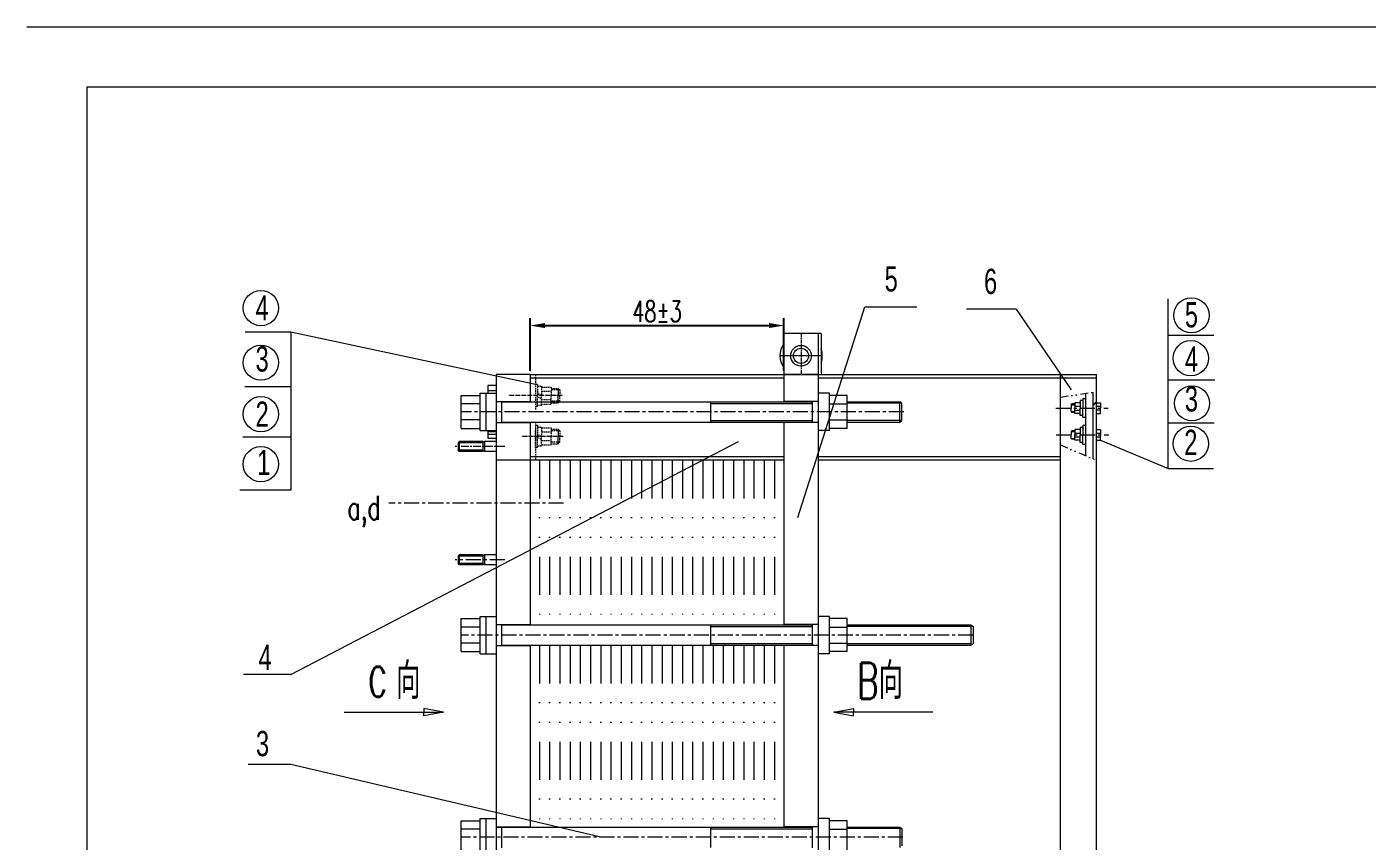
# Model space of a CAD drawing. Header units: millimetres. Extents: x 3449 to 4043, y 1067 to 1487.
# Drawn here: x 3448.6 to 3671.7, y 1351.4 to 1487 of the extents above; entities that cross this region are included whole.
import ezdxf

# ---------------------------------------------------------------- set-up
doc = ezdxf.new("R2010")
doc.units = ezdxf.units.MM
for name, pattern in [('CENTERX2', [4, 2.5, -0.5, 0.5, -0.5]), ('DIVIDE', [31.75, 12.7, -6.35, 0, -6.35, 0, -6.35]), ('HIDDEN', [0.375, 0.25, -0.125])]:
    doc.linetypes.add(name, pattern=pattern)
for name, color, linetype, lineweight, true_color in [('1', 1, 'Continuous', 18, 0xff0000), ('2', 2, 'Continuous', 18, 0xffff00), ('3', 3, 'CENTERX2', 18, 0x00ff00), ('4', 4, 'DIVIDE', 18, 0x00ffff), ('5', 6, 'HIDDEN', 18, 0xff00ff)]:
    doc.layers.add(name, color=color, linetype=linetype, lineweight=lineweight, true_color=true_color)
doc.styles.add('HZ', font='txt.shx', dxfattribs={"width": 0.67, "bigfont": 'hztxt.shx'})
doc.styles.get("Standard").update_dxf_attribs({"font": 'arial.ttf'})
doc.styles.add('STYLE1', font='txt.shx', dxfattribs={"width": 0.67, "bigfont": 'hztxt.shx'})

msp = doc.modelspace()

# ---------------------------------------------------------------- hatches: boundary and pattern name
at = {"ltscale": 0.25}
h = msp.add_hatch(dxfattribs=at)
h.set_pattern_fill('ANSI31', color=256, scale=8.4, style=0)
h.set_pattern_definition([(45, (3326.032, 633.575), (-18.8585, 18.8585), [])])
h.paths.add_polyline_path([(3626.67462, 1426.23518), (3626.04422, 1426.14016), (3626.04422, 1423.49123), (3626.67462, 1423.49123)], flags=0)
h.paths.add_polyline_path([(3626.67462, 1423.49123), (3626.04422, 1423.49123), (3626.04422, 1419.02285), (3626.67462, 1419.02285)], flags=0)
h.paths.add_polyline_path([(3626.67462, 1418.51303), (3626.04422, 1417.95399), (3626.04422, 1415.05424), (3626.67462, 1414.78208)], flags=0)

# ---------------------------------------------------------------- linework, layer by layer
for p, q in [((3532.36341, 1429.72298), (3532.36341, 1438.50321)), ((3534.86341, 1437.25321), (3572.13207, 1437.25321)), ((3574.63207, 1429.72298), (3574.63207, 1438.50321))]:
    msp.add_line(p, q)
at = {"lineweight": 0}
for p, q in [((3524.4757, 1417.71694), (3520.37188, 1417.71694)), ((3524.4757, 1416.47206), (3520.37188, 1416.47206)), ((3524.4757, 1398.85871), (3520.37188, 1398.85871)), ((3524.4757, 1397.61383), (3520.37188, 1397.61383))]:
    msp.add_line(p, q, dxfattribs=at)
for points in [[(3534.86341, 1437.66988), (3534.86341, 1436.83655), (3532.36341, 1437.25321)], [(3572.13207, 1437.66988), (3572.13207, 1436.83655), (3574.63207, 1437.25321)]]:
    msp.add_solid(points)
at = {"layer": '1'}
for p, q in [((3458.58387, 1477.01983), (3458.58387, 1077.01983)), ((3458.58387, 1477.01983), (4017.58387, 1477.01983)), ((3524.05724, 1425.98003), (3526.69341, 1425.98003)), ((3524.05724, 1419.74193), (3524.05724, 1425.98003)), ((3525.0518, 1419.74193), (3525.0518, 1425.98003)), ((3582.1924, 1425.98003), (3580.30207, 1425.98003)), ((3582.1924, 1419.74193), (3582.1924, 1425.98003)), ((3520.91953, 1425.60196), (3524.05724, 1425.60196)), ((3520.91953, 1425.60196), (3524.05724, 1425.60196)), ((3520.91953, 1420.12), (3520.91953, 1425.60196)), ((3524.05724, 1424.18421), (3520.91953, 1424.18421)), ((3526.69341, 1424.60954), (3532.36341, 1424.60954)), ((3527.63857, 1421.11242), (3527.63857, 1424.60954)), ((3527.63857, 1424.56228), (3579.3569, 1424.56228)), ((3562.4598, 1421.15968), (3562.4598, 1424.56228)), ((3580.30207, 1424.60954), (3574.63207, 1424.60954)), ((3579.3569, 1421.11242), (3579.3569, 1424.60954)), ((3585.16967, 1425.60196), (3582.1924, 1425.60196)), ((3582.1924, 1424.18421), (3585.16967, 1424.18421)), ((3585.16967, 1420.12), (3585.16967, 1425.60196)), ((3585.16967, 1424.56228), (3593.89544, 1424.56228)), ((3594.23564, 1424.31081), (3593.89544, 1424.56228)), ((3524.05724, 1421.53775), (3520.91953, 1421.53775)), ((3582.1924, 1421.53775), (3585.16967, 1421.53775)), ((3520.91953, 1420.12), (3524.05724, 1420.12)), ((3525.27566, 1419.74193), (3526.69341, 1419.74193)), ((3525.33503, 1419.17603), (3526.69341, 1419.17603)), ((3526.69341, 1421.11242), (3532.36341, 1421.11242)), ((3527.63857, 1421.15968), (3579.3569, 1421.15968)), ((3580.30207, 1421.11242), (3574.63207, 1421.11242)), ((3582.1924, 1419.74193), (3580.30207, 1419.74193)), ((3585.16967, 1420.12), (3582.1924, 1420.12)), ((3585.16967, 1421.15968), (3593.89544, 1421.15968)), ((3525.33503, 1418.47555), (3526.69341, 1418.47555)), ((3520.91953, 1388.42734), (3524.05724, 1388.42734)), ((3520.91953, 1388.42734), (3524.05724, 1388.42734)), ((3520.91953, 1382.94538), (3520.91953, 1388.42734)), ((3524.05724, 1382.56731), (3524.05724, 1388.80541)), ((3525.0518, 1382.56731), (3525.0518, 1388.80541)), ((3582.1924, 1388.80541), (3580.30207, 1388.80541)), ((3582.1924, 1382.56731), (3582.1924, 1388.80541)), ((3585.16967, 1388.42734), (3582.1924, 1388.42734)), ((3585.16967, 1382.94538), (3585.16967, 1388.42734)), ((3524.05724, 1387.00959), (3520.91953, 1387.00959)), ((3526.69341, 1387.43492), (3532.36341, 1387.43492)), ((3527.63857, 1383.9378), (3527.63857, 1387.43492)), ((3527.63857, 1387.38766), (3579.3569, 1387.38766)), ((3562.4598, 1383.98506), (3562.4598, 1387.38766)), ((3580.30207, 1387.43492), (3574.63207, 1387.43492)), ((3579.3569, 1383.9378), (3579.3569, 1387.43492)), ((3582.1924, 1387.00959), (3585.16967, 1387.00959)), ((3585.16967, 1387.38766), (3605.76368, 1387.38766)), ((3524.05724, 1384.36313), (3520.91953, 1384.36313)), ((3526.69341, 1383.9378), (3532.36341, 1383.9378)), ((3527.63857, 1383.98506), (3579.3569, 1383.98506)), ((3580.30207, 1383.9378), (3574.63207, 1383.9378)), ((3582.1924, 1384.36313), (3585.16967, 1384.36313)), ((3585.16967, 1383.98506), (3605.76368, 1383.98506)), ((3520.91953, 1382.94538), (3524.05724, 1382.94538)), ((3582.1924, 1382.56731), (3580.30207, 1382.56731)), ((3585.16967, 1382.94538), (3582.1924, 1382.94538)), ((3501.43194, 1372.86561), (3517.94344, 1372.86561)), ((3517.94344, 1372.86561), (3514.66844, 1373.48461)), ((3514.66844, 1373.48461), (3514.66844, 1372.86561)), ((3514.66844, 1372.24661), (3514.66844, 1372.86561)), ((3517.94344, 1372.86561), (3514.66844, 1372.24661)), ((3582.92802, 1372.86561), (3586.20302, 1373.48461)), ((3582.92802, 1372.86561), (3586.20302, 1372.24661)), ((3599.43952, 1372.86561), (3582.92802, 1372.86561)), ((3586.20302, 1373.48461), (3586.20302, 1372.86561)), ((3586.20302, 1372.24661), (3586.20302, 1372.86561)), ((3520.91953, 1349.27272), (3520.91953, 1354.75468)), ((3520.91953, 1354.75468), (3524.05724, 1354.75468)), ((3520.91953, 1354.75468), (3524.05724, 1354.75468)), ((3524.05724, 1348.89465), (3524.05724, 1355.13275)), ((3525.0518, 1348.89465), (3525.0518, 1355.13275)), ((3582.1924, 1355.13275), (3580.30207, 1355.13275)), ((3582.1924, 1348.89465), (3582.1924, 1355.13275)), ((3585.16967, 1354.75468), (3582.1924, 1354.75468)), ((3585.16967, 1349.27272), (3585.16967, 1354.75468)), ((3524.05724, 1353.33693), (3520.91953, 1353.33693)), ((3526.69341, 1353.76226), (3532.36341, 1353.76226)), ((3526.69341, 1353.715), (3579.3569, 1353.715)), ((3527.63857, 1350.26514), (3527.63857, 1353.76226)), ((3562.4598, 1350.3124), (3562.4598, 1353.715)), ((3580.30207, 1353.76226), (3574.63207, 1353.76226)), ((3579.3569, 1350.26514), (3579.3569, 1353.76226)), ((3582.1924, 1353.33693), (3585.16967, 1353.33693)), ((3585.16967, 1353.715), (3593.89544, 1353.715))]:
    msp.add_line(p, q, dxfattribs=at)
at = {"layer": '1', "ltscale": 0.25}
for p, q in [((3574.63207, 1435.90198), (3574.63207, 1429.09798)), ((3580.82791, 1435.90198), (3574.63207, 1435.90198)), ((3580.30207, 1435.90198), (3580.30207, 1429.09798)), ((3580.82791, 1435.90198), (3580.82791, 1429.09798)), ((3532.36341, 1429.09798), (3526.69341, 1429.09798)), ((3526.69341, 1429.09798), (3526.69341, 1401.54178)), ((3532.36341, 1429.09798), (3626.67462, 1429.09798)), ((3532.36341, 1429.09798), (3532.36341, 1424.56228)), ((3532.36341, 1428.53098), (3574.63207, 1428.53098)), ((3580.30207, 1429.09798), (3574.63207, 1429.09798)), ((3574.63207, 1429.09798), (3574.63207, 1424.56228)), ((3580.30207, 1429.09798), (3580.30207, 1287.37318)), ((3580.30207, 1428.53098), (3626.67462, 1428.53098)), ((3620.66442, 1301.29618), (3620.66442, 1429.09798)), ((3626.67462, 1284.85318), (3626.67462, 1429.09798)), ((3526.69341, 1427.24238), (3525.33503, 1427.24238)), ((3525.33503, 1427.24238), (3525.33503, 1425.98003)), ((3525.33503, 1426.41248), (3526.69341, 1426.41248)), ((3526.69341, 1427.24238), (3526.69341, 1423.92279)), ((3526.69341, 1425.98003), (3526.69341, 1419.74193)), ((3580.30207, 1425.98003), (3580.30207, 1419.74193)), ((3624.8216, 1425.95586), (3624.8216, 1415.58209)), ((3626.04422, 1426.14016), (3626.04422, 1415.05424)), ((3593.89544, 1421.15968), (3593.89544, 1424.56228)), ((3594.23564, 1421.41116), (3594.23564, 1424.31081)), ((3622.42634, 1424.06663), (3622.54202, 1424.20103)), ((3622.42634, 1424.06663), (3622.42634, 1423.49123)), ((3623.03954, 1424.20103), (3622.54202, 1424.20103)), ((3623.92154, 1424.37827), (3623.03954, 1424.37827)), ((3623.03954, 1424.37827), (3623.03954, 1423.49123)), ((3623.03954, 1423.80035), (3623.92154, 1423.80035)), ((3624.38228, 1424.73947), (3623.92154, 1424.73947)), ((3623.92154, 1424.73947), (3623.92154, 1423.49123)), ((3624.8216, 1425.06245), (3624.38228, 1425.06245)), ((3624.38228, 1425.06245), (3624.38228, 1423.49123)), ((3626.67462, 1424.37827), (3627.33698, 1424.37827)), ((3626.67462, 1423.79783), (3627.33698, 1423.79783)), ((3627.33698, 1424.37827), (3627.33698, 1423.49123)), ((3593.89544, 1421.15968), (3594.23564, 1421.41116)), ((3622.42634, 1422.91583), (3622.42634, 1423.49123)), ((3622.42634, 1422.91583), (3622.54202, 1422.78143)), ((3623.03954, 1422.78143), (3622.54202, 1422.78143)), ((3623.03954, 1422.60419), (3623.03954, 1423.49123)), ((3623.03954, 1423.18211), (3623.92154, 1423.18211)), ((3623.92154, 1422.60419), (3623.03954, 1422.60419)), ((3623.92154, 1422.24299), (3623.92154, 1423.49123)), ((3624.38228, 1422.24299), (3623.92154, 1422.24299)), ((3624.38228, 1421.92001), (3624.38228, 1423.49123)), ((3624.8216, 1421.92001), (3624.38228, 1421.92001)), ((3626.67462, 1423.18463), (3627.33698, 1423.18463)), ((3626.67462, 1422.60419), (3627.33698, 1422.60419)), ((3627.33698, 1422.60419), (3627.33698, 1423.49123)), ((3524.05724, 1419.74193), (3525.35267, 1419.74193)), ((3525.33503, 1419.74193), (3525.33503, 1418.47555)), ((3525.33503, 1419.60848), (3526.69341, 1419.60848)), ((3532.36341, 1421.15968), (3532.36341, 1414.80958)), ((3532.36341, 1421.15968), (3532.36341, 1387.38766)), ((3574.63207, 1421.15968), (3574.63207, 1400.51465)), ((3622.42634, 1419.59825), (3622.54202, 1419.73265)), ((3622.42634, 1419.59825), (3622.42634, 1419.02285)), ((3623.03954, 1419.73265), (3622.54202, 1419.73265)), ((3623.03954, 1419.90989), (3623.03954, 1419.02285)), ((3623.92154, 1419.90989), (3623.03954, 1419.90989)), ((3623.03954, 1419.33197), (3623.92154, 1419.33197)), ((3623.92154, 1420.27109), (3623.92154, 1419.02285)), ((3624.38228, 1420.27109), (3623.92154, 1420.27109)), ((3624.38228, 1420.59407), (3624.38228, 1419.02285)), ((3624.8216, 1420.59407), (3624.38228, 1420.59407)), ((3626.67462, 1419.90989), (3627.33698, 1419.90989)), ((3626.67462, 1419.32945), (3627.33698, 1419.32945)), ((3627.33698, 1419.90989), (3627.33698, 1419.02285)), ((3622.42634, 1418.44745), (3622.42634, 1419.02285)), ((3622.42634, 1418.44745), (3622.54202, 1418.31305)), ((3623.03954, 1418.31305), (3622.54202, 1418.31305)), ((3623.03954, 1418.13581), (3623.03954, 1419.02285)), ((3623.03954, 1418.71373), (3623.92154, 1418.71373)), ((3623.92154, 1418.13581), (3623.03954, 1418.13581)), ((3623.92154, 1417.77461), (3623.92154, 1419.02285)), ((3624.38228, 1417.77461), (3623.92154, 1417.77461)), ((3624.38228, 1417.45163), (3624.38228, 1419.02285)), ((3624.8216, 1417.45163), (3624.38228, 1417.45163)), ((3626.67462, 1418.71625), (3627.33698, 1418.71625)), ((3626.67462, 1418.13581), (3627.33698, 1418.13581)), ((3627.33698, 1418.13581), (3627.33698, 1419.02285)), ((3574.63207, 1414.80958), (3526.69341, 1414.80958)), ((3574.63207, 1415.37658), (3532.36341, 1415.37658)), ((3620.66442, 1415.37658), (3580.30207, 1415.37658)), ((3620.66442, 1414.80958), (3580.30207, 1414.80958)), ((3526.69341, 1401.54178), (3526.69341, 1301.52298)), ((3574.63207, 1401.54178), (3574.63207, 1387.38766)), ((3524.05724, 1388.80541), (3526.69341, 1388.80541)), ((3580.30207, 1388.80541), (3580.30207, 1382.56731)), ((3605.76368, 1387.38766), (3605.76368, 1383.98506)), ((3605.76368, 1387.38766), (3606.10388, 1387.13619)), ((3606.10388, 1387.13619), (3606.10388, 1384.23654)), ((3606.10388, 1387.13619), (3606.10388, 1384.23654)), ((3532.36341, 1383.98506), (3532.36341, 1353.715)), ((3532.36341, 1383.98506), (3532.36341, 1379.20228)), ((3574.63207, 1383.98506), (3574.63207, 1353.715)), ((3574.63207, 1383.98506), (3574.63207, 1379.20228)), ((3605.76368, 1383.98506), (3606.10388, 1384.23654)), ((3524.05724, 1382.56731), (3526.69341, 1382.56731)), ((3524.05724, 1355.13275), (3526.69341, 1355.13275)), ((3580.30207, 1355.13275), (3580.30207, 1348.89465)), ((3593.89544, 1353.715), (3594.23564, 1353.46353)), ((3593.89544, 1353.715), (3593.89544, 1350.3124)), ((3594.23564, 1353.46353), (3594.23564, 1350.56388))]:
    msp.add_line(p, q, dxfattribs=at)
at = {"layer": '1', "lineweight": 0}
for p, q in [((3520.57936, 1417.92442), (3520.37188, 1417.71694)), ((3520.37188, 1417.71694), (3520.37188, 1416.47206)), ((3520.57936, 1417.92442), (3520.57936, 1416.26458)), ((3524.47898, 1417.92442), (3520.57936, 1417.92442)), ((3524.4757, 1417.92442), (3524.4757, 1416.26458)), ((3524.47898, 1417.39449), (3524.4757, 1417.39449)), ((3526.69341, 1417.92442), (3524.78641, 1417.92442)), ((3524.78692, 1417.92442), (3524.78692, 1416.26458)), ((3520.57936, 1416.26458), (3520.37188, 1416.47206)), ((3524.47898, 1416.26458), (3520.57936, 1416.26458)), ((3524.47898, 1416.26458), (3524.4757, 1416.26458)), ((3524.47898, 1416.26458), (3524.4757, 1416.26458)), ((3526.69341, 1416.26458), (3524.78641, 1416.26458)), ((3520.57936, 1399.06619), (3520.37188, 1398.85871)), ((3520.37188, 1398.85871), (3520.37188, 1397.61383)), ((3520.57936, 1397.40635), (3520.37188, 1397.61383)), ((3520.57936, 1399.06619), (3520.57936, 1397.40635)), ((3524.47898, 1399.06619), (3520.57936, 1399.06619)), ((3524.47898, 1397.40635), (3520.57936, 1397.40635)), ((3524.4757, 1399.06619), (3524.4757, 1397.40635)), ((3524.47898, 1398.53626), (3524.4757, 1398.53626)), ((3524.47898, 1397.40635), (3524.4757, 1397.40635)), ((3524.47898, 1397.40635), (3524.4757, 1397.40635)), ((3526.69341, 1399.06619), (3524.78641, 1399.06619)), ((3526.69341, 1397.40635), (3524.78641, 1397.40635)), ((3524.78692, 1399.06619), (3524.78692, 1397.40635))]:
    msp.add_line(p, q, dxfattribs=at)
at = {"layer": '1', "ltscale": 0.25}
for radius in [1.7241, 1.26276]:
    msp.add_circle((3577.46707, 1432.21648), radius, dxfattribs=at)
for centre, start, end in [((3577.04539, 1432.21648), 140.7028807, 219.2971193), ((3577.88875, 1432.21648), 340.4742855, 19.5257145)]:
    msp.add_arc(centre, 3.1185, start, end, dxfattribs=at)
at = {"layer": '1', "lineweight": 0}
for centre, start, end in [((3524.6327, 1418.03882), 216.6590614, 323.3409386), ((3524.6327, 1416.15017), 36.6590614, 143.3409386), ((3524.6327, 1399.18059), 216.6590614, 323.3409386), ((3524.6327, 1397.29194), 36.6590614, 143.3409386)]:
    msp.add_arc(centre, 0.19162, start, end, dxfattribs=at)
at = {"layer": '2'}
for p, q in [((3448.58387, 1487.01983), (4042.58387, 1487.01983)), ((3562.4598, 1424.27873), (3579.3569, 1424.27873)), ((3562.4598, 1421.44323), (3579.3569, 1421.44323)), ((3562.4598, 1387.10411), (3579.3569, 1387.10411)), ((3562.4598, 1384.26861), (3579.3569, 1384.26861)), ((3562.4598, 1353.43145), (3579.3569, 1353.43145))]:
    msp.add_line(p, q, dxfattribs=at)
at = {"layer": '2', "ltscale": 0.5}
for p, q in [((3638.60137, 1423.18713), (3638.60137, 1441.69403)), ((3576.91219, 1405.26365), (3588.07957, 1440.38699)), ((3588.07957, 1440.38699), (3596.76517, 1440.38699)), ((3613.30897, 1439.97371), (3605.03707, 1439.97371)), ((3613.30897, 1439.97371), (3622.46414, 1426.52195)), ((3492.52663, 1436.17397), (3484.90993, 1436.17397)), ((3492.52663, 1436.17397), (3492.52663, 1427.04359)), ((3533.27061, 1427.42487), (3492.52663, 1436.17397)), ((3638.60137, 1435.66409), (3646.2101, 1435.66409)), ((3638.60137, 1413.43054), (3638.60137, 1434.24743)), ((3638.60137, 1428.21749), (3646.33442, 1428.21749)), ((3492.52663, 1427.04359), (3484.89985, 1427.04359)), ((3492.52663, 1427.04359), (3492.52663, 1418.64527)), ((3638.60137, 1421.03799), (3638.60137, 1426.74077)), ((3638.60137, 1421.03799), (3646.23236, 1421.03799)), ((3492.52663, 1418.64527), (3484.56176, 1418.64527)), ((3492.52663, 1418.64527), (3492.52663, 1409.84963)), ((3492.52663, 1379.13545), (3567.07764, 1417.91909)), ((3627.33698, 1418.13581), (3638.60137, 1413.43054)), ((3638.60137, 1413.43054), (3646.11812, 1413.43054)), ((3492.52663, 1409.84963), (3484.04516, 1409.84963)), ((3492.52663, 1379.13545), (3484.66843, 1379.13545)), ((3492.52663, 1364.15825), (3485.41016, 1364.15825)), ((3544.15724, 1352.0137), (3492.52663, 1364.15825))]:
    msp.add_line(p, q, dxfattribs=at)
at = {"layer": '2', "ltscale": 0.25}
for p, q in [((3581.00725, 1432.21648), (3573.92689, 1432.21648)), ((3537.23241, 1424.56228), (3537.31812, 1424.64436)), ((3594.23564, 1424.31081), (3585.16967, 1424.31081)), ((3622.42634, 1424.06663), (3623.03954, 1424.06663)), ((3594.23564, 1421.41116), (3585.16967, 1421.41116)), ((3622.42634, 1422.91583), (3623.03954, 1422.91583)), ((3622.42634, 1419.59825), (3623.03954, 1419.59825)), ((3622.42634, 1418.44745), (3623.03954, 1418.44745)), ((3606.10388, 1387.13619), (3585.16967, 1387.13619)), ((3605.76368, 1384.23654), (3585.16967, 1384.23654)), ((3594.23564, 1353.46353), (3585.16967, 1353.46353))]:
    msp.add_line(p, q, dxfattribs=at)
at = {"layer": '2', "ltscale": 0.5}
for centre in [(3487.55047, 1440.15809), (3642.46538, 1438.94471), (3487.55047, 1431.07475), (3642.3566, 1431.81017), (3642.55316, 1424.29469), (3487.55047, 1422.49415), (3642.3566, 1417.56334), (3487.55047, 1414.16387)]:
    msp.add_circle(centre, 2.9337, dxfattribs=at)
at = {"layer": '3', "ltscale": 0.25}
for p, q in [((3577.46707, 1435.90198), (3577.46707, 1429.09798)), ((3537.68157, 1425.58258), (3528.85166, 1425.58258)), ((3537.85798, 1418.77858), (3530.97178, 1418.77858))]:
    msp.add_line(p, q, dxfattribs=at)
at = {"layer": '3'}
for p, q in [((3594.58874, 1422.86098), (3520.91953, 1422.86098)), ((3619.90382, 1423.49123), (3628.61966, 1423.49123)), ((3619.92398, 1419.02285), (3628.70198, 1419.02285)), ((3537.92678, 1407.66538), (3508.86341, 1407.66538)), ((3606.10388, 1385.68636), (3520.91953, 1385.68636)), ((3594.4325, 1352.0137), (3520.91953, 1352.0137))]:
    msp.add_line(p, q, dxfattribs=at)
at = {"layer": '3', "lineweight": 0, "ltscale": 0.5}
msp.add_line((3528.15304, 1417.0945), (3519.89703, 1417.0945), dxfattribs=at)
at = {"layer": '3', "lineweight": 0}
msp.add_line((3528.15304, 1398.23627), (3519.89703, 1398.23627), dxfattribs=at)
at = {"layer": '4', "ltscale": 0.1}
for p, q in [((3620.66442, 1425.32919), (3626.67462, 1426.23518)), ((3620.66442, 1417.3769), (3626.67462, 1414.78208))]:
    msp.add_line(p, q, dxfattribs=at)
at = {"layer": '4', "ltscale": 0.5}
for p, q in [((3533.91506, 1414.80958), (3533.91506, 1387.38766)), ((3535.61606, 1414.80958), (3535.61606, 1387.38766)), ((3537.31706, 1414.80958), (3537.31706, 1387.38766)), ((3539.01806, 1414.80958), (3539.01806, 1387.38766)), ((3540.71906, 1414.80958), (3540.71906, 1387.38766)), ((3542.42006, 1414.80958), (3542.42006, 1387.38766)), ((3544.12106, 1414.80958), (3544.12106, 1387.38766)), ((3545.82206, 1414.80958), (3545.82206, 1387.38766)), ((3547.52306, 1414.80958), (3547.52306, 1387.38766)), ((3549.22406, 1414.80958), (3549.22406, 1387.38766)), ((3550.92506, 1414.80958), (3550.92506, 1387.38766)), ((3552.62606, 1414.80958), (3552.62606, 1387.38766)), ((3554.32706, 1414.80958), (3554.32706, 1387.38766)), ((3556.02806, 1414.80958), (3556.02806, 1387.38766)), ((3557.72906, 1414.80958), (3557.72906, 1387.38766)), ((3559.43006, 1414.80958), (3559.43006, 1387.38766)), ((3561.13106, 1414.80958), (3561.13106, 1387.38766)), ((3562.83206, 1414.80958), (3562.83206, 1387.38766)), ((3564.53306, 1414.80958), (3564.53306, 1387.38766)), ((3566.23406, 1414.80958), (3566.23406, 1387.38766)), ((3567.93506, 1414.80958), (3567.93506, 1387.38766)), ((3569.63606, 1414.80958), (3569.63606, 1387.38766)), ((3571.33706, 1414.80958), (3571.33706, 1387.38766)), ((3573.03806, 1414.80958), (3573.03806, 1387.38766)), ((3533.91506, 1383.98506), (3533.91506, 1353.715)), ((3535.61606, 1383.98506), (3535.61606, 1353.715)), ((3537.31706, 1383.98506), (3537.31706, 1353.715)), ((3539.01806, 1383.98506), (3539.01806, 1353.715)), ((3540.71906, 1383.98506), (3540.71906, 1353.715)), ((3542.42006, 1383.98506), (3542.42006, 1353.715)), ((3544.12106, 1383.98506), (3544.12106, 1353.715)), ((3545.82206, 1383.98506), (3545.82206, 1353.715)), ((3547.52306, 1383.98506), (3547.52306, 1353.715)), ((3549.22406, 1383.98506), (3549.22406, 1353.715)), ((3550.92506, 1383.98506), (3550.92506, 1353.715)), ((3552.62606, 1383.98506), (3552.62606, 1353.715)), ((3554.32706, 1383.98506), (3554.32706, 1353.715)), ((3556.02806, 1383.98506), (3556.02806, 1353.715)), ((3557.72906, 1383.98506), (3557.72906, 1353.715)), ((3559.43006, 1383.98506), (3559.43006, 1353.715)), ((3561.13106, 1383.98506), (3561.13106, 1353.715)), ((3562.83206, 1383.98506), (3562.83206, 1353.715)), ((3564.53306, 1383.98506), (3564.53306, 1353.715)), ((3566.23406, 1383.98506), (3566.23406, 1353.715)), ((3567.93506, 1383.98506), (3567.93506, 1353.715)), ((3569.63606, 1383.98506), (3569.63606, 1353.715)), ((3571.33706, 1383.98506), (3571.33706, 1353.715)), ((3573.03806, 1383.98506), (3573.03806, 1353.715))]:
    msp.add_line(p, q, dxfattribs=at)
at = {"layer": '5'}
for p, q in [((3533.27061, 1429.09798), (3533.27061, 1423.2585)), ((3533.62708, 1427.42487), (3533.27061, 1427.42487)), ((3533.62708, 1427.42487), (3533.62708, 1425.58258)), ((3533.62708, 1427.15321), (3534.24608, 1427.15321)), ((3534.24608, 1425.58258), (3533.62708, 1425.90902)), ((3534.24608, 1427.15321), (3534.24608, 1425.58258)), ((3534.24608, 1427.00075), (3535.86054, 1427.00075)), ((3534.24608, 1426.34513), (3535.86054, 1426.34513)), ((3535.86054, 1427.00075), (3535.86054, 1425.58258)), ((3535.86054, 1426.78765), (3537.03947, 1426.78765)), ((3537.31812, 1426.5208), (3535.86054, 1426.5208)), ((3537.31812, 1426.5208), (3535.86054, 1426.5208)), ((3537.03947, 1426.78765), (3537.31812, 1426.5208)), ((3537.03947, 1426.78765), (3537.03947, 1425.58258)), ((3537.03947, 1426.60288), (3537.03947, 1425.58258)), ((3537.23241, 1426.60288), (3537.31812, 1426.5208)), ((3537.31812, 1426.5208), (3537.31812, 1425.58258)), ((3537.31812, 1426.5208), (3537.31812, 1425.58258)), ((3533.62708, 1423.74029), (3533.27061, 1423.74029)), ((3533.62708, 1423.74029), (3533.62708, 1425.58258)), ((3533.62708, 1425.40345), (3534.24608, 1425.09239)), ((3534.24608, 1424.01196), (3534.24608, 1425.58258)), ((3535.86054, 1424.16442), (3535.86054, 1425.58258)), ((3537.31812, 1424.64436), (3535.86054, 1424.64436)), ((3535.86054, 1424.37751), (3537.03947, 1424.37751)), ((3537.03947, 1424.37751), (3537.03947, 1425.58258)), ((3537.03947, 1424.56228), (3537.03947, 1425.58258)), ((3537.03947, 1424.37751), (3537.31812, 1424.64436)), ((3537.31812, 1424.64436), (3537.31812, 1425.58258)), ((3537.31812, 1424.64436), (3537.31812, 1425.58258)), ((3533.27061, 1421.15968), (3533.27061, 1414.80958)), ((3533.62708, 1420.62087), (3533.27061, 1420.62087)), ((3533.62708, 1420.62087), (3533.62708, 1418.77858)), ((3533.62708, 1420.34921), (3534.24608, 1420.34921)), ((3534.24608, 1420.19675), (3535.86054, 1420.19675)), ((3534.24608, 1419.54113), (3535.86054, 1419.54113)), ((3535.86054, 1420.19675), (3535.86054, 1418.77858)), ((3535.86054, 1419.98365), (3537.03947, 1419.98365)), ((3537.31812, 1419.7168), (3535.86054, 1419.7168)), ((3537.31812, 1419.7168), (3535.86054, 1419.7168)), ((3537.03947, 1419.98365), (3537.31812, 1419.7168)), ((3537.03947, 1419.98365), (3537.03947, 1418.77858)), ((3537.03947, 1419.79888), (3537.03947, 1418.77858)), ((3537.23241, 1419.79888), (3537.31812, 1419.7168)), ((3537.31812, 1419.7168), (3537.31812, 1418.77858)), ((3537.31812, 1419.7168), (3537.31812, 1418.77858)), ((3533.62708, 1416.93629), (3533.27061, 1416.93629)), ((3533.62708, 1416.93629), (3533.62708, 1418.77858)), ((3533.62708, 1418.59945), (3534.24608, 1418.28839)), ((3533.62708, 1417.20796), (3534.24608, 1417.20796)), ((3534.24608, 1417.20796), (3534.24608, 1418.77858)), ((3534.24608, 1418.10389), (3535.86054, 1418.10389)), ((3534.24608, 1417.36042), (3535.86054, 1417.36042)), ((3535.86054, 1417.36042), (3535.86054, 1418.77858)), ((3537.31812, 1417.84036), (3535.86054, 1417.84036)), ((3537.31812, 1417.84036), (3535.86054, 1417.84036)), ((3535.86054, 1417.57351), (3537.03947, 1417.57351)), ((3537.03947, 1417.57351), (3537.03947, 1418.77858)), ((3537.03947, 1417.75828), (3537.03947, 1418.77858)), ((3537.03947, 1417.57351), (3537.31812, 1417.84036)), ((3537.23241, 1417.75828), (3537.31812, 1417.84036)), ((3537.31812, 1417.84036), (3537.31812, 1418.77858)), ((3537.31812, 1417.84036), (3537.31812, 1418.77858))]:
    msp.add_line(p, q, dxfattribs=at)
at = {"layer": '5', "ltscale": 0.25}
for p, q in [((3533.62708, 1424.01196), (3534.24608, 1424.01196)), ((3534.24608, 1424.90789), (3535.86054, 1424.90789)), ((3534.24608, 1424.16442), (3535.86054, 1424.16442)), ((3534.24608, 1420.34921), (3534.24608, 1418.77858)), ((3534.24608, 1418.77858), (3533.62708, 1419.10502))]:
    msp.add_line(p, q, dxfattribs=at)
at = {"layer": '5', "linetype": 'HIDDEN', "ltscale": 0.25}
for p, q in [((3533.27061, 1420.62087), (3533.27061, 1417.80554)), ((3533.27061, 1416.93629), (3533.27061, 1419.75162))]:
    msp.add_line(p, q, dxfattribs=at)

# ---------------------------------------------------------------- texts
at = {"insert": (3553.49774, 1439.62821), "char_height": 3.5, "attachment_point": 5, "style": 'HZ'}
msp.add_mtext('48%%p3', dxfattribs=at)
at = {"layer": '2', "ltscale": 0.5, "char_height": 4.2, "width": 4.02, "attachment_point": 7}
for s, insert in [('\\T1;{\\W0.67;5}', (3591.38833, 1442.86625)), ('\\T1;{\\W0.67;6}', (3607.93213, 1442.45297)), ('\\T1;{\\W0.67;4}', (3486.66931, 1438.11017)), ('\\T1;{\\W0.67;5}', (3641.37044, 1436.89216)), ('\\T1;{\\W0.67;3}', (3486.66931, 1429.52957)), ('\\T1;{\\W0.67;4}', (3641.37338, 1429.56987)), ('\\T1;{\\W0.67;3}', (3641.37338, 1422.87045)), ('\\T1;{\\W0.67;2}', (3486.66931, 1420.39373)), ('\\T1;{\\W0.67;2}', (3641.27132, 1415.69096)), ('\\T1;{\\W0.67;1}', (3486.93811, 1412.33813)), ('\\T1;{\\W0.67;4}', (3487.14979, 1379.87507)), ('\\T1;{\\W0.67;3}', (3486.73651, 1365.45479))]:
    msp.add_mtext(s, dxfattribs=dict(at, insert=insert))
at = {"layer": '2', "attachment_point": 7}
for s, insert, char_height, width, style in [('\\T1;a,d', (3501.97765, 1403.68989), 4, 15.6014286, 'STYLE1'), ('\\T1;向', (3510.07009, 1375.0544), 6, 6.03, 'HZ'), ('\\T1;B向', (3586.78137, 1375.0544), 6, 12.06, 'HZ'), ('\\T1;C', (3505.48732, 1375.4115), 5, 5.025, 'HZ')]:
    msp.add_mtext(s, dxfattribs=dict(at, insert=insert, char_height=char_height, width=width, style=style))

doc.saveas('drawing.dxf')
